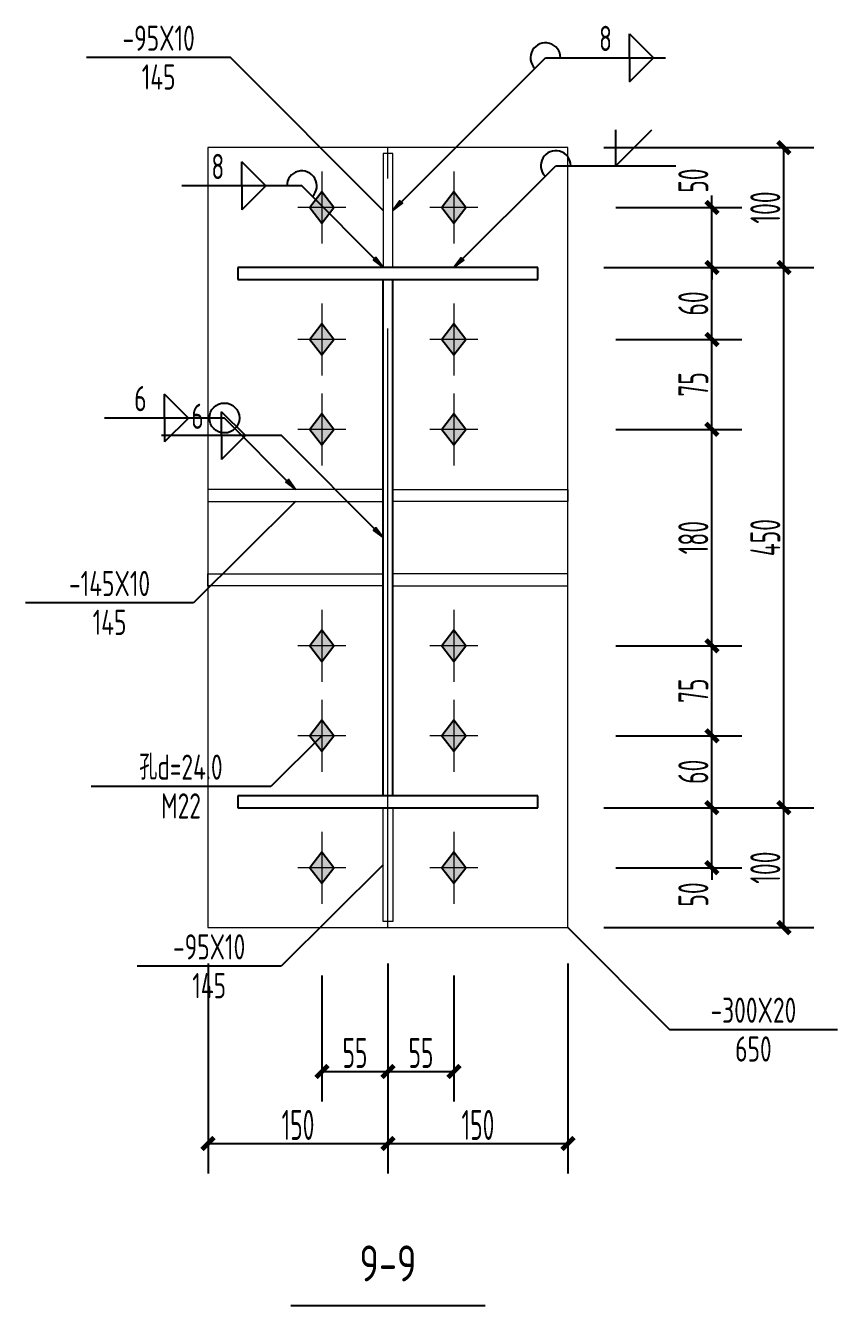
# Model space of a CAD drawing. Extents: x 447413 to 2975780, y -1432727 to 1301644.
# Drawn here: x 2712388 to 2719154, y -1144549 to -1133880 of the extents above; entities that cross this region are included whole.
import ezdxf
from ezdxf.enums import TextEntityAlignment as Align

# ---------------------------------------------------------------- set-up
doc = ezdxf.new("R2010")
doc.units = 0
doc.header["$LTSCALE"] = 1000
doc.header["$MEASUREMENT"] = 0
doc.linetypes.add('线型6', pattern=[8.75, 5, -1.25, 1.25, -1.25])
for name, color, linetype in [('10', 7, 'Continuous'), ('尺寸标注', 253, 'Continuous'), ('焊缝标注', 253, 'Continuous'), ('螺栓孔标注', 253, 'Continuous'), ('钢板标注', 253, 'Continuous')]:
    doc.layers.add(name, color=color, linetype=linetype)
doc.layers.add('20', color=2, linetype='Continuous', lineweight=18)
doc.styles.add('PkpmHz', font='Pkpmeng', dxfattribs={"width": 0.6, "bigfont": 'hztxt'})
doc.dimstyles.new('Pkpm_1.00', dxfattribs={"dimtxt": 250, "dimasz": 100, "dimexe": 250, "dimexo": 0.0625, "dimgap": 30, "dimtad": 1, "dimdec": 0, "dimrnd": 5, "dimzin": 0, "dimdsep": 46, "dimtxsty": 'PkpmHz', "dimblk1": 'ARCHTICK', "dimblk2": 'ARCHTICK', "dimsah": 1, "dimcen": 0.09, "dimadec": 0, "dimazin": 0, "dimtfac": 1, "dimtdec": 0, "dimtmove": 2, "dimatfit": 1, "dimfxl": 0, "dimtolj": 1, "dimtzin": 0, "dimarcsym": 0})

# ---------------------------------------------------------------- blocks, each defined once
blk = doc.blocks.new('_ArchTick')
at = {"color": 0, "linetype": 'ByBlock', "const_width": 0.4}
blk.add_lwpolyline([(-0.5, -0.5), (0.5, 0.5)], dxfattribs=at)
blk = doc.blocks.new('*D1169')
at = {"layer": 'Defpoints', "color": 0, "linetype": 'Continuous', "transparency": 16777216}
for p in [(2716908, -1135396), (2718108, -1135396), (2716908, -1135896)]:
    blk.add_point(p, dxfattribs=at)
at = {"layer": '尺寸标注', "color": 0, "linetype": 'Continuous', "lineweight": -2, "transparency": 16777216}
for p, q in [((2717308, -1135396), (2718358, -1135396)), ((2718108, -1135396), (2718108, -1135296)), ((2718108, -1135896), (2718108, -1135396)), ((2717308, -1135896), (2718358, -1135896)), ((2718108, -1135896), (2718108, -1135996))]:
    blk.add_line(p, q, dxfattribs=at)
at = {"layer": '尺寸标注', "color": 0, "linetype": 'Continuous', "lineweight": -2, "transparency": 16777216, "xscale": 100, "yscale": 100, "zscale": 100}
for p, rotation in [((2718108, -1135396), 270), ((2718108, -1135896), 90)]:
    blk.add_blockref('_ArchTick', p, dxfattribs=dict(at, rotation=rotation))
at = {"layer": '尺寸标注', "color": 0, "linetype": 'Continuous', "transparency": 16777216, "insert": (2717953, -1135172), "char_height": 250, "attachment_point": 5, "rotation": 90, "style": 'PkpmHz'}
blk.add_mtext('\\A1;50', dxfattribs=at)
blk = doc.blocks.new('*D1170')
at = {"layer": 'Defpoints', "color": 0, "linetype": 'Continuous', "transparency": 16777216}
for p in [(2716908, -1135896), (2718108, -1135896), (2716908, -1136496)]:
    blk.add_point(p, dxfattribs=at)
at = {"layer": '尺寸标注', "color": 0, "linetype": 'Continuous', "lineweight": -2, "transparency": 16777216}
for p, q in [((2717308, -1135896), (2718358, -1135896)), ((2718108, -1136496), (2718108, -1135896)), ((2717308, -1136496), (2718358, -1136496))]:
    blk.add_line(p, q, dxfattribs=at)
at = {"layer": '尺寸标注', "color": 0, "linetype": 'Continuous', "lineweight": -2, "transparency": 16777216, "xscale": 100, "yscale": 100, "zscale": 100}
for p, rotation in [((2718108, -1135896), 90), ((2718108, -1136496), 270)]:
    blk.add_blockref('_ArchTick', p, dxfattribs=dict(at, rotation=rotation))
at = {"layer": '尺寸标注', "color": 0, "linetype": 'Continuous', "transparency": 16777216, "insert": (2717953, -1136196), "char_height": 250, "attachment_point": 5, "rotation": 90, "style": 'PkpmHz'}
blk.add_mtext('\\A1;60', dxfattribs=at)
blk = doc.blocks.new('*D1171')
at = {"layer": 'Defpoints', "color": 0, "linetype": 'Continuous', "transparency": 16777216}
for p in [(2716908, -1136496), (2718108, -1136496), (2716908, -1137246)]:
    blk.add_point(p, dxfattribs=at)
at = {"layer": '尺寸标注', "color": 0, "linetype": 'Continuous', "lineweight": -2, "transparency": 16777216}
for p, q in [((2717308, -1136496), (2718358, -1136496)), ((2718108, -1137246), (2718108, -1136496)), ((2717308, -1137246), (2718358, -1137246))]:
    blk.add_line(p, q, dxfattribs=at)
at = {"layer": '尺寸标注', "color": 0, "linetype": 'Continuous', "lineweight": -2, "transparency": 16777216, "xscale": 100, "yscale": 100, "zscale": 100}
for p, rotation in [((2718108, -1136496), 90), ((2718108, -1137246), 270)]:
    blk.add_blockref('_ArchTick', p, dxfattribs=dict(at, rotation=rotation))
at = {"layer": '尺寸标注', "color": 0, "linetype": 'Continuous', "transparency": 16777216, "insert": (2717953, -1136871), "char_height": 250, "attachment_point": 5, "rotation": 90, "style": 'PkpmHz'}
blk.add_mtext('\\A1;75', dxfattribs=at)
blk = doc.blocks.new('*D1172')
at = {"layer": 'Defpoints', "color": 0, "linetype": 'Continuous', "transparency": 16777216}
for p in [(2716908, -1140400), (2718108, -1140400), (2716908, -1140900)]:
    blk.add_point(p, dxfattribs=at)
at = {"layer": '尺寸标注', "color": 0, "linetype": 'Continuous', "lineweight": -2, "transparency": 16777216}
for p, q in [((2718108, -1140400), (2718108, -1140300)), ((2717308, -1140400), (2718358, -1140400)), ((2718108, -1140900), (2718108, -1140400)), ((2717308, -1140900), (2718358, -1140900)), ((2718108, -1140900), (2718108, -1141000))]:
    blk.add_line(p, q, dxfattribs=at)
at = {"layer": '尺寸标注', "color": 0, "linetype": 'Continuous', "lineweight": -2, "transparency": 16777216, "xscale": 100, "yscale": 100, "zscale": 100}
for p, rotation in [((2718108, -1140400), 270), ((2718108, -1140900), 90)]:
    blk.add_blockref('_ArchTick', p, dxfattribs=dict(at, rotation=rotation))
at = {"layer": '尺寸标注', "color": 0, "linetype": 'Continuous', "transparency": 16777216, "insert": (2717953, -1141123), "char_height": 250, "attachment_point": 5, "rotation": 90, "style": 'PkpmHz'}
blk.add_mtext('\\A1;50', dxfattribs=at)
blk = doc.blocks.new('*D1173')
at = {"layer": 'Defpoints', "color": 0, "linetype": 'Continuous', "transparency": 16777216}
for p in [(2716908, -1139800), (2718108, -1139800), (2716908, -1140400)]:
    blk.add_point(p, dxfattribs=at)
at = {"layer": '尺寸标注', "color": 0, "linetype": 'Continuous', "lineweight": -2, "transparency": 16777216}
for p, q in [((2717308, -1139800), (2718358, -1139800)), ((2718108, -1140400), (2718108, -1139800)), ((2717308, -1140400), (2718358, -1140400))]:
    blk.add_line(p, q, dxfattribs=at)
at = {"layer": '尺寸标注', "color": 0, "linetype": 'Continuous', "lineweight": -2, "transparency": 16777216, "xscale": 100, "yscale": 100, "zscale": 100}
for p, rotation in [((2718108, -1139800), 90), ((2718108, -1140400), 270)]:
    blk.add_blockref('_ArchTick', p, dxfattribs=dict(at, rotation=rotation))
at = {"layer": '尺寸标注', "color": 0, "linetype": 'Continuous', "transparency": 16777216, "insert": (2717953, -1140100), "char_height": 250, "attachment_point": 5, "rotation": 90, "style": 'PkpmHz'}
blk.add_mtext('\\A1;60', dxfattribs=at)
blk = doc.blocks.new('*D1174')
at = {"layer": 'Defpoints', "color": 0, "linetype": 'Continuous', "transparency": 16777216}
for p in [(2716908, -1139050), (2718108, -1139050), (2716908, -1139800)]:
    blk.add_point(p, dxfattribs=at)
at = {"layer": '尺寸标注', "color": 0, "linetype": 'Continuous', "lineweight": -2, "transparency": 16777216}
for p, q in [((2717308, -1139050), (2718358, -1139050)), ((2718108, -1139800), (2718108, -1139050)), ((2717308, -1139800), (2718358, -1139800))]:
    blk.add_line(p, q, dxfattribs=at)
at = {"layer": '尺寸标注', "color": 0, "linetype": 'Continuous', "lineweight": -2, "transparency": 16777216, "xscale": 100, "yscale": 100, "zscale": 100}
for p, rotation in [((2718108, -1139050), 90), ((2718108, -1139800), 270)]:
    blk.add_blockref('_ArchTick', p, dxfattribs=dict(at, rotation=rotation))
at = {"layer": '尺寸标注', "color": 0, "linetype": 'Continuous', "transparency": 16777216, "insert": (2717953, -1139425), "char_height": 250, "attachment_point": 5, "rotation": 90, "style": 'PkpmHz'}
blk.add_mtext('\\A1;75', dxfattribs=at)
blk = doc.blocks.new('*D1175')
at = {"layer": 'Defpoints', "color": 0, "linetype": 'Continuous', "transparency": 16777216}
for p in [(2716908, -1137246), (2718108, -1137246), (2716908, -1139050)]:
    blk.add_point(p, dxfattribs=at)
at = {"layer": '尺寸标注', "color": 0, "linetype": 'Continuous', "lineweight": -2, "transparency": 16777216}
for p, q in [((2717308, -1137246), (2718358, -1137246)), ((2718108, -1139050), (2718108, -1137246)), ((2717308, -1139050), (2718358, -1139050))]:
    blk.add_line(p, q, dxfattribs=at)
at = {"layer": '尺寸标注', "color": 0, "linetype": 'Continuous', "lineweight": -2, "transparency": 16777216, "xscale": 100, "yscale": 100, "zscale": 100}
for p, rotation in [((2718108, -1137246), 90), ((2718108, -1139050), 270)]:
    blk.add_blockref('_ArchTick', p, dxfattribs=dict(at, rotation=rotation))
at = {"layer": '尺寸标注', "color": 0, "linetype": 'Continuous', "transparency": 16777216, "insert": (2717953, -1138148), "char_height": 250, "attachment_point": 5, "rotation": 90, "style": 'PkpmHz'}
blk.add_mtext('\\A1;180', dxfattribs=at)
blk = doc.blocks.new('*D1176')
at = {"layer": 'Defpoints', "color": 0, "linetype": 'Continuous', "transparency": 16777216}
for p in [(2714858, -1141399), (2715408, -1141399), (2715408, -1142599)]:
    blk.add_point(p, dxfattribs=at)
at = {"layer": '尺寸标注', "color": 0, "linetype": 'Continuous', "lineweight": -2, "transparency": 16777216}
for p, q in [((2714858, -1141799), (2714858, -1142849)), ((2715408, -1141799), (2715408, -1142849)), ((2714858, -1142599), (2715408, -1142599))]:
    blk.add_line(p, q, dxfattribs=at)
at = {"layer": '尺寸标注', "color": 0, "linetype": 'Continuous', "lineweight": -2, "transparency": 16777216, "xscale": 100, "yscale": 100, "zscale": 100, "rotation": 180}
blk.add_blockref('_ArchTick', (2714858, -1142599), dxfattribs=at)
at = {"layer": '尺寸标注', "color": 0, "linetype": 'Continuous', "lineweight": -2, "transparency": 16777216, "xscale": 100, "yscale": 100, "zscale": 100}
blk.add_blockref('_ArchTick', (2715408, -1142599), dxfattribs=at)
at = {"layer": '尺寸标注', "color": 0, "linetype": 'Continuous', "transparency": 16777216, "insert": (2715133, -1142444), "char_height": 250, "attachment_point": 5, "style": 'PkpmHz'}
blk.add_mtext('\\A1;55', dxfattribs=at)
blk = doc.blocks.new('*D1177')
at = {"layer": 'Defpoints', "color": 0, "linetype": 'Continuous', "transparency": 16777216}
for p in [(2715408, -1141399), (2715958, -1141399), (2715958, -1142599)]:
    blk.add_point(p, dxfattribs=at)
at = {"layer": '尺寸标注', "color": 0, "linetype": 'Continuous', "lineweight": -2, "transparency": 16777216}
for p, q in [((2715408, -1141799), (2715408, -1142849)), ((2715958, -1141799), (2715958, -1142849)), ((2715408, -1142599), (2715958, -1142599))]:
    blk.add_line(p, q, dxfattribs=at)
at = {"layer": '尺寸标注', "color": 0, "linetype": 'Continuous', "lineweight": -2, "transparency": 16777216, "xscale": 100, "yscale": 100, "zscale": 100, "rotation": 180}
blk.add_blockref('_ArchTick', (2715408, -1142599), dxfattribs=at)
at = {"layer": '尺寸标注', "color": 0, "linetype": 'Continuous', "lineweight": -2, "transparency": 16777216, "xscale": 100, "yscale": 100, "zscale": 100}
blk.add_blockref('_ArchTick', (2715958, -1142599), dxfattribs=at)
at = {"layer": '尺寸标注', "color": 0, "linetype": 'Continuous', "transparency": 16777216, "insert": (2715683, -1142444), "char_height": 250, "attachment_point": 5, "style": 'PkpmHz'}
blk.add_mtext('\\A1;55', dxfattribs=at)
blk = doc.blocks.new('*D1178')
at = {"layer": 'Defpoints', "color": 0, "linetype": 'Continuous', "transparency": 16777216}
for p in [(2713908, -1141399), (2715408, -1141399), (2715408, -1143199)]:
    blk.add_point(p, dxfattribs=at)
at = {"layer": '尺寸标注', "color": 0, "linetype": 'Continuous', "lineweight": -2, "transparency": 16777216}
for p, q in [((2713908, -1141699), (2713908, -1143449)), ((2715408, -1141699), (2715408, -1143449)), ((2713908, -1143199), (2715408, -1143199))]:
    blk.add_line(p, q, dxfattribs=at)
at = {"layer": '尺寸标注', "color": 0, "linetype": 'Continuous', "lineweight": -2, "transparency": 16777216, "xscale": 100, "yscale": 100, "zscale": 100, "rotation": 180}
blk.add_blockref('_ArchTick', (2713908, -1143199), dxfattribs=at)
at = {"layer": '尺寸标注', "color": 0, "linetype": 'Continuous', "lineweight": -2, "transparency": 16777216, "xscale": 100, "yscale": 100, "zscale": 100}
blk.add_blockref('_ArchTick', (2715408, -1143199), dxfattribs=at)
at = {"layer": '尺寸标注', "color": 0, "linetype": 'Continuous', "transparency": 16777216, "insert": (2714658, -1143044), "char_height": 250, "attachment_point": 5, "style": 'PkpmHz'}
blk.add_mtext('\\A1;150', dxfattribs=at)
blk = doc.blocks.new('*D1179')
at = {"layer": 'Defpoints', "color": 0, "linetype": 'Continuous', "transparency": 16777216}
for p in [(2715408, -1141399), (2716908, -1141399), (2716908, -1143199)]:
    blk.add_point(p, dxfattribs=at)
at = {"layer": '尺寸标注', "color": 0, "linetype": 'Continuous', "lineweight": -2, "transparency": 16777216}
for p, q in [((2715408, -1141699), (2715408, -1143449)), ((2716908, -1141699), (2716908, -1143449)), ((2715408, -1143199), (2716908, -1143199))]:
    blk.add_line(p, q, dxfattribs=at)
at = {"layer": '尺寸标注', "color": 0, "linetype": 'Continuous', "lineweight": -2, "transparency": 16777216, "xscale": 100, "yscale": 100, "zscale": 100, "rotation": 180}
blk.add_blockref('_ArchTick', (2715408, -1143199), dxfattribs=at)
at = {"layer": '尺寸标注', "color": 0, "linetype": 'Continuous', "lineweight": -2, "transparency": 16777216, "xscale": 100, "yscale": 100, "zscale": 100}
blk.add_blockref('_ArchTick', (2716908, -1143199), dxfattribs=at)
at = {"layer": '尺寸标注', "color": 0, "linetype": 'Continuous', "transparency": 16777216, "insert": (2716158, -1143044), "char_height": 250, "attachment_point": 5, "style": 'PkpmHz'}
blk.add_mtext('\\A1;150', dxfattribs=at)
blk = doc.blocks.new('*D1180')
at = {"layer": 'Defpoints', "color": 0, "linetype": 'Continuous', "transparency": 16777216}
for p in [(2716908, -1140400), (2718708, -1140400), (2716908, -1141399)]:
    blk.add_point(p, dxfattribs=at)
at = {"layer": '尺寸标注', "color": 0, "linetype": 'Continuous', "lineweight": -2, "transparency": 16777216}
for p, q in [((2717208, -1140400), (2718958, -1140400)), ((2718708, -1141399), (2718708, -1140400)), ((2717208, -1141399), (2718958, -1141399))]:
    blk.add_line(p, q, dxfattribs=at)
at = {"layer": '尺寸标注', "color": 0, "linetype": 'Continuous', "lineweight": -2, "transparency": 16777216, "xscale": 100, "yscale": 100, "zscale": 100}
for p, rotation in [((2718708, -1140400), 90), ((2718708, -1141399), 270)]:
    blk.add_blockref('_ArchTick', p, dxfattribs=dict(at, rotation=rotation))
at = {"layer": '尺寸标注', "color": 0, "linetype": 'Continuous', "transparency": 16777216, "insert": (2718553, -1140899), "char_height": 250, "attachment_point": 5, "rotation": 90, "style": 'PkpmHz'}
blk.add_mtext('\\A1;100', dxfattribs=at)
blk = doc.blocks.new('*D1181')
at = {"layer": 'Defpoints', "color": 0, "linetype": 'Continuous', "transparency": 16777216}
for p in [(2716908, -1135896), (2718708, -1135896), (2716908, -1140400)]:
    blk.add_point(p, dxfattribs=at)
at = {"layer": '尺寸标注', "color": 0, "linetype": 'Continuous', "lineweight": -2, "transparency": 16777216}
for p, q in [((2717208, -1135896), (2718958, -1135896)), ((2718708, -1140400), (2718708, -1135896)), ((2717208, -1140400), (2718958, -1140400))]:
    blk.add_line(p, q, dxfattribs=at)
at = {"layer": '尺寸标注', "color": 0, "linetype": 'Continuous', "lineweight": -2, "transparency": 16777216, "xscale": 100, "yscale": 100, "zscale": 100}
for p, rotation in [((2718708, -1135896), 90), ((2718708, -1140400), 270)]:
    blk.add_blockref('_ArchTick', p, dxfattribs=dict(at, rotation=rotation))
at = {"layer": '尺寸标注', "color": 0, "linetype": 'Continuous', "transparency": 16777216, "insert": (2718553, -1138148), "char_height": 250, "attachment_point": 5, "rotation": 90, "style": 'PkpmHz'}
blk.add_mtext('\\A1;450', dxfattribs=at)
blk = doc.blocks.new('*D1182')
at = {"layer": 'Defpoints', "color": 0, "linetype": 'Continuous', "transparency": 16777216}
for p in [(2716908, -1134897), (2718708, -1134897), (2716908, -1135896)]:
    blk.add_point(p, dxfattribs=at)
at = {"layer": '尺寸标注', "color": 0, "linetype": 'Continuous', "lineweight": -2, "transparency": 16777216}
for p, q in [((2717208, -1134897), (2718958, -1134897)), ((2718708, -1135896), (2718708, -1134897)), ((2717208, -1135896), (2718958, -1135896))]:
    blk.add_line(p, q, dxfattribs=at)
at = {"layer": '尺寸标注', "color": 0, "linetype": 'Continuous', "lineweight": -2, "transparency": 16777216, "xscale": 100, "yscale": 100, "zscale": 100}
for p, rotation in [((2718708, -1134897), 90), ((2718708, -1135896), 270)]:
    blk.add_blockref('_ArchTick', p, dxfattribs=dict(at, rotation=rotation))
at = {"layer": '尺寸标注', "color": 0, "linetype": 'Continuous', "transparency": 16777216, "insert": (2718553, -1135396), "char_height": 250, "attachment_point": 5, "rotation": 90, "style": 'PkpmHz'}
blk.add_mtext('\\A1;100', dxfattribs=at)

msp = doc.modelspace()

# ---------------------------------------------------------------- hatches: boundary and pattern name
at = {"layer": '10'}
for points in [[(2714857.9, -1135265.6), (2714757.9, -1135395.6), (2714857.9, -1135525.6), (2714957.9, -1135395.6)], [(2715957.9, -1135265.6), (2715857.9, -1135395.6), (2715957.9, -1135525.6), (2716057.9, -1135395.6)], [(2714857.9, -1136365.6), (2714757.9, -1136495.6), (2714857.9, -1136625.6), (2714957.9, -1136495.6)], [(2715957.9, -1136365.6), (2715857.9, -1136495.6), (2715957.9, -1136625.6), (2716057.9, -1136495.6)], [(2714857.9, -1137115.6), (2714757.9, -1137245.6), (2714857.9, -1137375.6), (2714957.9, -1137245.6)], [(2715957.9, -1137115.6), (2715857.9, -1137245.6), (2715957.9, -1137375.6), (2716057.9, -1137245.6)], [(2714857.9, -1138919.6), (2714757.9, -1139049.6), (2714857.9, -1139179.6), (2714957.9, -1139049.6)], [(2715957.9, -1138919.6), (2715857.9, -1139049.6), (2715957.9, -1139179.6), (2716057.9, -1139049.6)], [(2714857.9, -1139669.6), (2714757.9, -1139799.6), (2714857.9, -1139929.6), (2714957.9, -1139799.6)], [(2715957.9, -1139669.6), (2715857.9, -1139799.6), (2715957.9, -1139929.6), (2716057.9, -1139799.6)], [(2714857.9, -1140769.6), (2714757.9, -1140899.6), (2714857.9, -1141029.6), (2714957.9, -1140899.6)], [(2715957.9, -1140769.6), (2715857.9, -1140899.6), (2715957.9, -1141029.6), (2716057.9, -1140899.6)]]:
    msp.add_hatch(color=1, dxfattribs=at).paths.add_polyline_path(points)
at = {"layer": '焊缝标注'}
for points in [[(2715447.9, -1135420.6), (2715529.2, -1135360.5), (2715508, -1135339.3)], [(2715367.9, -1135895.6), (2715307.9, -1135814.2), (2715286.6, -1135835.4)], [(2715957.9, -1135895.6), (2716039.2, -1135835.5), (2716018, -1135814.3)], [(2714637.9, -1137745.6), (2714577.9, -1137664.2), (2714556.6, -1137685.4)], [(2715367.9, -1138147.6), (2715307.9, -1138066.2), (2715286.6, -1138087.4)]]:
    msp.add_hatch(color=256, dxfattribs=at).paths.add_polyline_path(points)

# ---------------------------------------------------------------- linework, layer by layer
at = {"layer": '10', "linetype": '线型6', "lineweight": 18}
msp.add_line((2715407.9, -1141403.6, 126000), (2715407.9, -1134891.6, 126000), dxfattribs=at)
at = {"layer": '10', "color": 9, "lineweight": 18}
for p, q in [((2714857.9, -1135095.6, 126000), (2714857.9, -1135695.6, 126000)), ((2715957.9, -1135095.6, 126000), (2715957.9, -1135695.6, 126000)), ((2715057.9, -1135395.6, 126000), (2714657.9, -1135395.6, 126000)), ((2716157.9, -1135395.6, 126000), (2715757.9, -1135395.6, 126000)), ((2714857.9, -1136195.6, 126000), (2714857.9, -1136795.6, 126000)), ((2715957.9, -1136195.6, 126000), (2715957.9, -1136795.6, 126000)), ((2715057.9, -1136495.6, 126000), (2714657.9, -1136495.6, 126000)), ((2716157.9, -1136495.6, 126000), (2715757.9, -1136495.6, 126000)), ((2714857.9, -1136945.6, 126000), (2714857.9, -1137545.6, 126000)), ((2715957.9, -1136945.6, 126000), (2715957.9, -1137545.6, 126000)), ((2715057.9, -1137245.6, 126000), (2714657.9, -1137245.6, 126000)), ((2716157.9, -1137245.6, 126000), (2715757.9, -1137245.6, 126000)), ((2714857.9, -1138749.6, 126000), (2714857.9, -1139349.6, 126000)), ((2715957.9, -1138749.6, 126000), (2715957.9, -1139349.6, 126000)), ((2715057.9, -1139049.6, 126000), (2714657.9, -1139049.6, 126000)), ((2716157.9, -1139049.6, 126000), (2715757.9, -1139049.6, 126000)), ((2714857.9, -1139499.6, 126000), (2714857.9, -1140099.6, 126000)), ((2715957.9, -1139499.6, 126000), (2715957.9, -1140099.6, 126000)), ((2715057.9, -1139799.6, 126000), (2714657.9, -1139799.6, 126000)), ((2716157.9, -1139799.6, 126000), (2715757.9, -1139799.6, 126000)), ((2714857.9, -1140599.6, 126000), (2714857.9, -1141199.6, 126000)), ((2715957.9, -1140599.6, 126000), (2715957.9, -1141199.6, 126000)), ((2715057.9, -1140899.6, 126000), (2714657.9, -1140899.6, 126000)), ((2716157.9, -1140899.6, 126000), (2715757.9, -1140899.6, 126000))]:
    msp.add_line(p, q, dxfattribs=at)
at = {"layer": '10', "color": 3}
for p, q in [((2716657.9, -1135895.6, 126000), (2714157.9, -1135895.6, 126000)), ((2714157.9, -1135895.6, 126000), (2714157.9, -1135995.6, 126000)), ((2716657.9, -1135995.6, 126000), (2716657.9, -1135895.6, 126000)), ((2714157.9, -1135995.6, 126000), (2716657.9, -1135995.6, 126000)), ((2715367.9, -1140299.6, 126000), (2715367.9, -1135995.6, 126000)), ((2715447.9, -1140299.6, 126000), (2715447.9, -1135995.6, 126000)), ((2716657.9, -1140299.6, 126000), (2714157.9, -1140299.6, 126000)), ((2714157.9, -1140299.6, 126000), (2714157.9, -1140399.6, 126000)), ((2716657.9, -1140399.6, 126000), (2716657.9, -1140299.6, 126000)), ((2714157.9, -1140399.6, 126000), (2716657.9, -1140399.6, 126000))]:
    msp.add_line(p, q, dxfattribs=at)
at = {"layer": '10'}
msp.add_line((2714597.9, -1144548.6, 126000), (2716217.9, -1144548.6, 126000), dxfattribs=at)
at = {"layer": '10', "color": 1, "linetype": 'Continuous', "elevation": 126000}
for points in [[(2714857.9, -1135265.6), (2714757.9, -1135395.6), (2714857.9, -1135525.6), (2714957.9, -1135395.6)], [(2715957.9, -1135265.6), (2715857.9, -1135395.6), (2715957.9, -1135525.6), (2716057.9, -1135395.6)], [(2714857.9, -1136365.6), (2714757.9, -1136495.6), (2714857.9, -1136625.6), (2714957.9, -1136495.6)], [(2715957.9, -1136365.6), (2715857.9, -1136495.6), (2715957.9, -1136625.6), (2716057.9, -1136495.6)], [(2714857.9, -1137115.6), (2714757.9, -1137245.6), (2714857.9, -1137375.6), (2714957.9, -1137245.6)], [(2715957.9, -1137115.6), (2715857.9, -1137245.6), (2715957.9, -1137375.6), (2716057.9, -1137245.6)], [(2714857.9, -1138919.6), (2714757.9, -1139049.6), (2714857.9, -1139179.6), (2714957.9, -1139049.6)], [(2715957.9, -1138919.6), (2715857.9, -1139049.6), (2715957.9, -1139179.6), (2716057.9, -1139049.6)], [(2714857.9, -1139669.6), (2714757.9, -1139799.6), (2714857.9, -1139929.6), (2714957.9, -1139799.6)], [(2715957.9, -1139669.6), (2715857.9, -1139799.6), (2715957.9, -1139929.6), (2716057.9, -1139799.6)], [(2714857.9, -1140769.6), (2714757.9, -1140899.6), (2714857.9, -1141029.6), (2714957.9, -1140899.6)], [(2715957.9, -1140769.6), (2715857.9, -1140899.6), (2715957.9, -1141029.6), (2716057.9, -1140899.6)]]:
    msp.add_lwpolyline(points, close=True, dxfattribs=at)
at = {"layer": '20'}
for p, q in [((2716907.9, -1134896.6, 126000), (2713907.9, -1134896.6, 126000)), ((2713907.9, -1134896.6, 126000), (2713907.9, -1141398.6, 126000)), ((2715447.9, -1134945.6, 126000), (2715367.9, -1134945.6, 126000)), ((2715367.9, -1134945.6, 126000), (2715367.9, -1135895.6, 126000)), ((2715447.9, -1135895.6, 126000), (2715447.9, -1134945.6, 126000)), ((2716907.9, -1141398.6, 126000), (2716907.9, -1134896.6, 126000)), ((2715367.9, -1135895.6, 126000), (2715447.9, -1135895.6, 126000)), ((2715367.9, -1137745.6, 126000), (2713907.9, -1137745.6, 126000)), ((2713907.9, -1137745.6, 126000), (2713907.9, -1137845.6, 126000)), ((2713907.9, -1137845.6, 126000), (2715367.9, -1137845.6, 126000)), ((2715367.9, -1137845.6, 126000), (2715367.9, -1137745.6, 126000)), ((2715447.9, -1137745.6, 126000), (2716907.9, -1137745.6, 126000)), ((2715447.9, -1137845.6, 126000), (2715447.9, -1137745.6, 126000)), ((2716907.9, -1137845.6, 126000), (2715447.9, -1137845.6, 126000)), ((2716907.9, -1137745.6, 126000), (2716907.9, -1137845.6, 126000)), ((2713907.9, -1138549.6, 126000), (2713907.9, -1138449.6, 126000)), ((2713907.9, -1138449.6, 126000), (2715367.9, -1138449.6, 126000)), ((2715367.9, -1138449.6, 126000), (2715367.9, -1138549.6, 126000)), ((2716907.9, -1138449.6, 126000), (2715447.9, -1138449.6, 126000)), ((2715447.9, -1138449.6, 126000), (2715447.9, -1138549.6, 126000)), ((2716907.9, -1138549.6, 126000), (2716907.9, -1138449.6, 126000)), ((2715367.9, -1138549.6, 126000), (2713907.9, -1138549.6, 126000)), ((2715447.9, -1138549.6, 126000), (2716907.9, -1138549.6, 126000)), ((2715367.9, -1140399.6, 126000), (2715447.9, -1140399.6, 126000)), ((2715367.9, -1141349.6, 126000), (2715367.9, -1140399.6, 126000)), ((2715447.9, -1140399.6, 126000), (2715447.9, -1141349.6, 126000)), ((2715447.9, -1141349.6, 126000), (2715367.9, -1141349.6, 126000)), ((2713907.9, -1141398.6, 126000), (2716907.9, -1141398.6, 126000))]:
    msp.add_line(p, q, dxfattribs=at)
at = {"layer": '焊缝标注'}
for p, q in [((2717421.2, -1133948.3, 126000), (2717621.2, -1134148.3, 126000)), ((2717421.2, -1134148.3, 126000), (2717421.2, -1133948.3, 126000)), ((2715447.9, -1135420.6, 126000), (2716721.2, -1134148.3, 126000)), ((2716721.2, -1134148.3, 126000), (2717721.2, -1134148.3, 126000)), ((2717421.2, -1134348.3, 126000), (2717621.2, -1134148.3, 126000)), ((2717421.2, -1134148.3, 126000), (2717421.2, -1134348.3, 126000)), ((2717306.7, -1135047.4, 126000), (2717306.7, -1134747.4, 126000)), ((2717306.7, -1135047.4, 126000), (2717606.7, -1134747.4, 126000)), ((2714389.9, -1135215.9, 126000), (2714189.9, -1135015.9, 126000)), ((2714189.9, -1135215.9, 126000), (2714189.9, -1135015.9, 126000)), ((2715957.9, -1135895.6, 126000), (2716806.7, -1135047.4, 126000)), ((2716806.7, -1135047.4, 126000), (2717806.7, -1135047.4, 126000)), ((2714689.9, -1135215.9, 126000), (2713689.9, -1135215.9, 126000)), ((2714389.9, -1135215.9, 126000), (2714189.9, -1135415.9, 126000)), ((2714189.9, -1135215.9, 126000), (2714189.9, -1135415.9, 126000)), ((2715367.9, -1135895.6, 126000), (2714689.9, -1135215.9, 126000)), ((2713744.6, -1137150.9, 126000), (2713544.6, -1136950.9, 126000)), ((2713544.6, -1137150.9, 126000), (2713544.6, -1136950.9, 126000)), ((2714220.4, -1137298.1, 126000), (2714020.4, -1137098.1, 126000)), ((2714020.4, -1137298.1, 126000), (2714020.4, -1137098.1, 126000)), ((2714044.6, -1137150.9, 126000), (2713044.6, -1137150.9, 126000)), ((2713744.6, -1137150.9, 126000), (2713544.6, -1137350.9, 126000)), ((2713544.6, -1137150.9, 126000), (2713544.6, -1137350.9, 126000)), ((2714637.9, -1137745.6, 126000), (2714044.6, -1137150.9, 126000)), ((2714520.4, -1137298.1, 126000), (2713520.4, -1137298.1, 126000)), ((2714220.4, -1137298.1, 126000), (2714020.4, -1137498.1, 126000)), ((2714020.4, -1137298.1, 126000), (2714020.4, -1137498.1, 126000)), ((2715367.9, -1138147.6, 126000), (2714520.4, -1137298.1, 126000))]:
    msp.add_line(p, q, dxfattribs=at)
at = {"layer": '焊缝标注', "linetype": 'Continuous', "elevation": 126000}
for points in [[(2715447.9, -1135420.6), (2715529.2, -1135360.5), (2715508, -1135339.3)], [(2715367.9, -1135895.6), (2715307.9, -1135814.2), (2715286.6, -1135835.4)], [(2715957.9, -1135895.6), (2716039.2, -1135835.5), (2716018, -1135814.3)], [(2714637.9, -1137745.6), (2714577.9, -1137664.2), (2714556.6, -1137685.4)], [(2715367.9, -1138147.6), (2715307.9, -1138066.2), (2715286.6, -1138087.4)]]:
    msp.add_lwpolyline(points, close=True, dxfattribs=at)
at = {"layer": '焊缝标注'}
msp.add_circle((2714044.6, -1137150.9, 126000), 125, dxfattribs=at)
for centre, start, end in [((2716721.2, -1134148.3, 126000), 0, 224.97719), ((2716806.7, -1135047.4, 126000), 0, 224.97719), ((2714689.9, -1135215.9, 126000), 314.93158, 180)]:
    msp.add_arc(centre, 125, start, end, dxfattribs=at)
at = {"layer": '螺栓孔标注'}
for p, q in [((2714857.9, -1139799.6, 126000), (2714432.8, -1140223.1, 126000)), ((2714432.8, -1140223.1, 126000), (2712932.8, -1140223.1, 126000))]:
    msp.add_line(p, q, dxfattribs=at)
at = {"layer": '螺栓孔标注', "const_width": 0.1, "elevation": 126000}
msp.add_lwpolyline([(2714857.9, -1139799.6, 1), (2714857.8, -1139799.6, 1)], format="xyb", close=True, dxfattribs=at)
at = {"layer": '钢板标注'}
for p, q in [((2714096.6, -1134146.2, 126000), (2712896.6, -1134146.2, 126000)), ((2715367.9, -1135420.6, 126000), (2714096.6, -1134146.2, 126000)), ((2714637.9, -1137845.6, 126000), (2713787.6, -1138692.4, 126000)), ((2713787.6, -1138692.4, 126000), (2712387.6, -1138692.4, 126000)), ((2715367.9, -1140874.6, 126000), (2714517.6, -1141721.5, 126000)), ((2716907.9, -1141398.6, 126000), (2717754, -1142249.5, 126000)), ((2714517.6, -1141721.5, 126000), (2713317.6, -1141721.5, 126000)), ((2717754, -1142249.5, 126000), (2719154, -1142249.5, 126000))]:
    msp.add_line(p, q, dxfattribs=at)
at = {"layer": '钢板标注', "const_width": 0.1, "elevation": 126000}
for points in [[(2715367.9, -1135420.6, 1), (2715367.8, -1135420.6, 1)], [(2714637.9, -1137845.6, 1), (2714637.8, -1137845.6, 1)], [(2715367.9, -1140874.6, 1), (2715367.8, -1140874.6, 1)], [(2716907.9, -1141398.6, 1), (2716907.8, -1141398.6, 1)]]:
    msp.add_lwpolyline(points, format="xyb", close=True, dxfattribs=at)

# ---------------------------------------------------------------- texts
at = {"layer": '10', "style": 'PkpmHz', "width": 0.77}
msp.add_text('9-9', height=300, dxfattribs=at).set_placement((2715407.9, -1144198.6, 126000), align=Align.MIDDLE_CENTER)
at = {"layer": '焊缝标注', "style": 'PkpmHz', "width": 0.71}
for s, p in [('8', (2717221.2, -1134091.7, 126000)), ('8', (2713989.9, -1135159.3, 126000)), ('6', (2713344.6, -1137094.3, 126000)), ('6', (2713820.4, -1137241.4, 126000))]:
    msp.add_text(s, height=210, dxfattribs=at).set_placement(p, align=Align.CENTER)
at = {"layer": '螺栓孔标注', "style": 'PkpmHz', "width": 0.71}
msp.add_text('孔d=24.0', height=210, dxfattribs=at).set_placement((2713682.8, -1140166.4, 126000), align=Align.CENTER)
msp.add_text('M22', height=210, dxfattribs=at).set_placement((2713682.8, -1140279.7, 126000), align=Align.TOP_CENTER)
at = {"layer": '钢板标注', "style": 'PkpmHz', "width": 0.71}
for s, p in [('-95X10', (2713496.6, -1134089.6, 126000)), ('-145X10', (2713087.6, -1138635.8, 126000)), ('-95X10', (2713917.6, -1141664.9, 126000)), ('-300X20', (2718454, -1142192.9, 126000))]:
    msp.add_text(s, height=210, dxfattribs=at).set_placement(p, align=Align.CENTER)
for s, p in [('145', (2713496.6, -1134202.9, 126000)), ('145', (2713087.6, -1138749, 126000)), ('145', (2713917.6, -1141778.1, 126000)), ('650', (2718454, -1142306.1, 126000))]:
    msp.add_text(s, height=210, dxfattribs=at).set_placement(p, align=Align.TOP_CENTER)

# ---------------------------------------------------------------- dimensions: what is measured, and where the dimension line sits
at = {"layer": '尺寸标注', "linetype": 'Continuous'}
for base, p1, p2, text, override, picture, middle in [((2718707.9, -1134896.6, 126000), (2716907.9, -1135895.6, 126000), (2716907.9, -1134896.6, 126000), '100', {"dimexo": 300, "dimtih": 0, "dimtoh": 0}, '*D1182', (2718552.9, -1135396.1, 126000)), ((2718107.9, -1135895.6, 126000), (2716907.9, -1136495.6, 126000), (2716907.9, -1135895.6, 126000), '60', {"dimexo": 400, "dimtih": 0, "dimtoh": 0}, '*D1170', (2717952.9, -1136195.6, 126000)), ((2718707.9, -1135895.6, 126000), (2716907.9, -1140399.6, 126000), (2716907.9, -1135895.6, 126000), '450', {"dimexo": 300, "dimtih": 0, "dimtoh": 0}, '*D1181', (2718552.9, -1138147.6, 126000)), ((2718107.9, -1136495.6, 126000), (2716907.9, -1137245.6, 126000), (2716907.9, -1136495.6, 126000), '75', {"dimexo": 400, "dimtih": 0, "dimtoh": 0}, '*D1171', (2717952.9, -1136870.6, 126000)), ((2718107.9, -1137245.6, 126000), (2716907.9, -1139049.6, 126000), (2716907.9, -1137245.6, 126000), '180', {"dimexo": 400, "dimtih": 0, "dimtoh": 0}, '*D1175', (2717952.9, -1138147.6, 126000)), ((2718107.9, -1139049.6, 126000), (2716907.9, -1139799.6, 126000), (2716907.9, -1139049.6, 126000), '75', {"dimexo": 400, "dimtih": 0, "dimtoh": 0}, '*D1174', (2717952.9, -1139424.6, 126000)), ((2718107.9, -1139799.6, 126000), (2716907.9, -1140399.6, 126000), (2716907.9, -1139799.6, 126000), '60', {"dimexo": 400, "dimtih": 0, "dimtoh": 0}, '*D1173', (2717952.9, -1140099.6, 126000)), ((2718707.9, -1140399.6, 126000), (2716907.9, -1141398.6, 126000), (2716907.9, -1140399.6, 126000), '100', {"dimexo": 300, "dimtih": 0, "dimtoh": 0}, '*D1180', (2718552.9, -1140899.1, 126000))]:
    dim = msp.add_linear_dim(base=base, p1=p1, p2=p2, angle=90, text=text, dimstyle='Pkpm_1.00', override=override, dxfattribs=at)
    dim.commit()
    dim.dimension.update_dxf_attribs({"geometry": picture, "text_midpoint": middle})
for base, p1, p2, picture, middle in [((2718107.9, -1135395.6, 126000), (2716907.9, -1135895.6, 126000), (2716907.9, -1135395.6, 126000), '*D1169', (2717952.6, -1135171.9, 126000)), ((2718107.9, -1140399.6, 126000), (2716907.9, -1140899.6, 126000), (2716907.9, -1140399.6, 126000), '*D1172', (2717952.6, -1141123.3, 126000))]:
    dim = msp.add_linear_dim(base=base, p1=p1, p2=p2, angle=90, text='50', dimstyle='Pkpm_1.00', override={"dimexo": 400, "dimtih": 0, "dimtoh": 0}, dxfattribs=at)
    dim.commit()
    dim.dimension.update_dxf_attribs({"geometry": picture, "text_midpoint": middle, "dimtype": 128})
for base, p1, p2, text, override, picture, middle in [((2715407.9, -1143198.6, 126000), (2713907.9, -1141398.6, 126000), (2715407.9, -1141398.6, 126000), '150', {"dimexo": 300, "dimtih": 0, "dimtoh": 0}, '*D1178', (2714657.9, -1143043.6, 126000)), ((2715407.9, -1142598.6, 126000), (2714857.9, -1141398.6, 126000), (2715407.9, -1141398.6, 126000), '55', {"dimexo": 400, "dimtih": 0, "dimtoh": 0}, '*D1176', (2715132.9, -1142443.6, 126000)), ((2715957.9, -1142598.6, 126000), (2715407.9, -1141398.6, 126000), (2715957.9, -1141398.6, 126000), '55', {"dimexo": 400, "dimtih": 0, "dimtoh": 0}, '*D1177', (2715682.9, -1142443.6, 126000)), ((2716907.9, -1143198.6, 126000), (2715407.9, -1141398.6, 126000), (2716907.9, -1141398.6, 126000), '150', {"dimexo": 300, "dimtih": 0, "dimtoh": 0}, '*D1179', (2716157.9, -1143043.6, 126000))]:
    dim = msp.add_linear_dim(base=base, p1=p1, p2=p2, text=text, dimstyle='Pkpm_1.00', override=override, dxfattribs=at)
    dim.commit()
    dim.dimension.update_dxf_attribs({"geometry": picture, "text_midpoint": middle})

doc.saveas('drawing.dxf')
